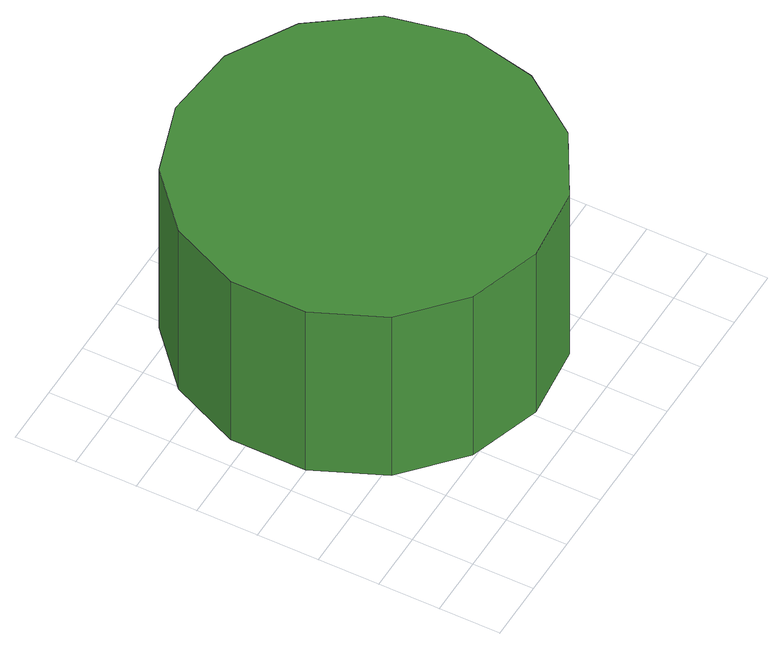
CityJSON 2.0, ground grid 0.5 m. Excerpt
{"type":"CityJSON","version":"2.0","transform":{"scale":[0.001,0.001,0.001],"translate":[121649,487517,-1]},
"CityObjects":{
"tree1":{"type":"SolitaryVegetationObject","attributes":{"function":"something"},"geometry":[{"type":"MultiSurface","lod":"1","boundaries":[[[0,1,2,3,4,5,6,7,8,9,10,11,12,13,14]],[[15,16,17,18,19,20,21,22,23,24,25,26,27,28,29]],[[0,29,28,1]],[[1,28,27,2]],[[2,27,26,3]],[[3,26,25,4]],[[4,25,24,5]],[[5,24,23,6]],[[6,23,22,7]],[[7,22,21,8]],[[8,21,20,9]],[[9,20,19,10]],[[10,19,18,11]],[[11,18,17,12]],[[12,17,16,13]],[[13,16,15,14]],[[14,15,29,0]]]}]}
},
"vertices":[
[3191,1820,2418],[3061,2429,2418],[2696,2932,2418],[2157,3243,2418],[1538,3308,2418],[947,3116,2418],[484,2700,2418],[231,2131,2418],[231,1509,2418],[484,941,2418],[947,525,2418],[1538,332,2418],[2157,397,2418],[2696,708,2418],[3061,1212,2418],[3061,1212,742],[2696,708,742],[2157,397,742],[1538,332,742],[947,525,742],[484,941,742],[231,1509,742],[231,2131,742],[484,2700,742],[947,3116,742],[1538,3308,742],[2157,3243,742],[2696,2932,742],[3061,2429,742],[3191,1820,742]
]}
